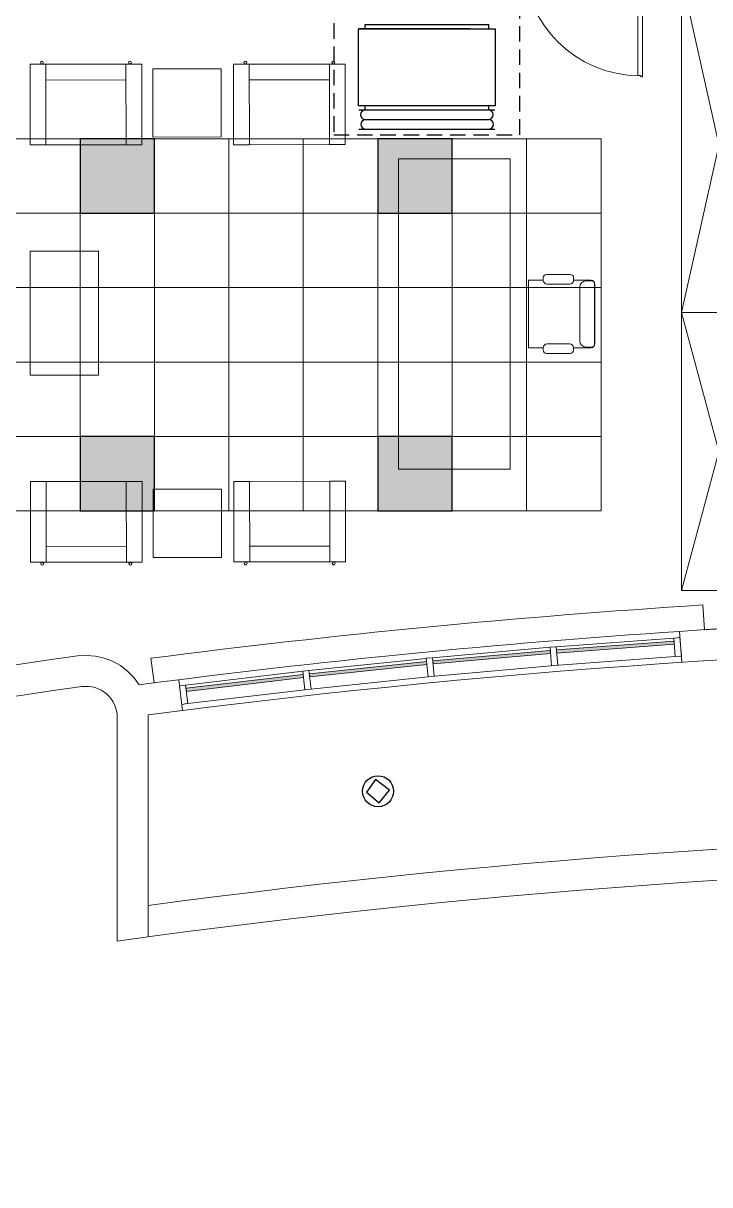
# Model space of a CAD drawing. Header units: millimetres. Extents: x 1722 to 7525, y 2254 to 6279.
# Drawn here: x 3812 to 4365, y 2292 to 3228 of the extents above; entities that cross this region are included whole.
import ezdxf

# ---------------------------------------------------------------- set-up
doc = ezdxf.new("R2010")
doc.units = ezdxf.units.MM
doc.linetypes.add('DASHED2', pattern=[0.375, 0.25, -0.125])
for name, color, linetype in [('-LIGHT', 6, 'Continuous'), ('-SYM', 4, 'Continuous'), ('M-DUCTS', 4, 'Continuous'), ('M-UP', 3, 'Continuous')]:
    doc.layers.add(name, color=color, linetype=linetype)
for name, color, linetype, lineweight in [('A-CLNG', 13, 'Continuous', 9), ('A-CLNG-PATT', 13, 'Continuous', 9), ('A-DOOR', 31, 'Continuous', 9), ('A-DOOR-FRAM', 31, 'Continuous', 18), ('A-FLOR', 192, 'Continuous', 9), ('A-GLAZ-CURT', 52, 'Continuous', 9), ('A-GLAZ-CWMG', 51, 'Continuous', 9), ('A-WALL', 113, 'Continuous', 9), ('I-FURN', 30, 'Continuous', 9)]:
    doc.layers.add(name, color=color, linetype=linetype, lineweight=lineweight)

# ---------------------------------------------------------------- blocks, each defined once
blk = doc.blocks.new('za-IN-wood door-single panel - 100x210-5134366-08-Fourth Floor Level__18_90')
at = {"layer": 'A-DOOR'}
for p, q in [((-0.47, 0.0482), (-0.45, -0.0318)), ((0.45, -0.0318), (0.47, 0.0482)), ((-0.45, -0.0518), (-0.47, -0.0518)), ((-0.45, -0.0318), (-0.45, -0.0518)), ((0.45, -0.0518), (0.45, -0.0318)), ((0.47, -0.0518), (0.45, -0.0518)), ((0.47, -0.0914), (0.47, -0.1014)), ((0.484, -0.0914), (0.47, -0.0914)), ((0.484, -0.0914), (0.484, -0.9914)), ((0.446, -0.9814), (0.446, -0.1014)), ((0.47, -0.1014), (0.446, -0.1014)), ((0.47, -0.9814), (0.446, -0.9814)), ((0.47, -0.9914), (0.47, -0.9814)), ((0.484, -0.9914), (0.47, -0.9914))]:
    blk.add_line(p, q, dxfattribs=at)
blk.add_arc((0.458, -0.0534), 0.928, 180, 270, dxfattribs=at)
at = {"layer": 'A-DOOR-FRAM'}
for p, q in [((-0.5, 0.0782), (-0.47, 0.0782)), ((-0.5, -0.0718), (-0.5, 0.0782)), ((-0.47, 0.0782), (-0.47, 0.0482)), ((0.47, 0.0782), (0.5, 0.0782)), ((0.47, 0.0482), (0.47, 0.0782)), ((0.5, 0.0782), (0.5, -0.0718)), ((-0.47, -0.0718), (-0.5, -0.0718)), ((-0.47, -0.0518), (-0.47, -0.0718)), ((0.47, -0.0718), (0.47, -0.0518)), ((0.5, -0.0718), (0.47, -0.0718))]:
    blk.add_line(p, q, dxfattribs=at)
blk = doc.blocks.new('System Panel - Glazed-4726537-08-Fourth Floor Level__18_90')
at = {"layer": 'A-GLAZ-CURT'}
blk.add_hatch(color=256, dxfattribs=at).paths.add_polyline_path([(0.475, -0.0245), (-0.475, -0.0245), (-0.475, -0.0495), (0.475, -0.0495)], flags=0)
for p, q in [((-0.475, -0.0495), (-0.475, -0.0245)), ((-0.475, -0.0245), (0.475, -0.0245)), ((0.475, -0.0495), (-0.475, -0.0495)), ((0.475, -0.0245), (0.475, -0.0495))]:
    blk.add_line(p, q, dxfattribs=at)
blk = doc.blocks.new('System Panel - Glazed-4726538-08-Fourth Floor Level__18_90')
at = {"layer": 'A-GLAZ-CURT'}
blk.add_hatch(color=256, dxfattribs=at).paths.add_polyline_path([(0.475, -0.0245), (-0.475, -0.0245), (-0.475, -0.0495), (0.475, -0.0495)], flags=0)
for p, q in [((-0.475, -0.0495), (-0.475, -0.0245)), ((-0.475, -0.0245), (0.475, -0.0245)), ((0.475, -0.0495), (-0.475, -0.0495)), ((0.475, -0.0245), (0.475, -0.0495))]:
    blk.add_line(p, q, dxfattribs=at)
blk = doc.blocks.new('Rectangular Mullion - 50mm x 150mm-4726532-08-Fourth Floor Level__18_90')
at = {"layer": 'A-GLAZ-CWMG'}
for p, q in [((4.8875, -12.6094), (3.9395, -12.6799)), ((4.8986, -12.7589), (3.9268, -12.8312))]:
    blk.add_line(p, q, dxfattribs=at)
blk = doc.blocks.new('Rectangular Mullion - 50mm x 150mm-4721872-08-Fourth Floor Level__18_90')
at = {"layer": 'A-GLAZ-CWMG'}
for p, q in [((3.8897, -12.6839), (2.9424, -12.7685)), ((3.9268, -12.8312), (2.9319, -12.92))]:
    blk.add_line(p, q, dxfattribs=at)
blk = doc.blocks.new('Rectangular Mullion - 50mm x 150mm-4721873-08-Fourth Floor Level__18_90')
at = {"layer": 'A-GLAZ-CWMG'}
for p, q in [((2.8926, -12.7733), (1.9466, -12.8716)), ((2.9319, -12.92), (1.9383, -13.0233))]:
    blk.add_line(p, q, dxfattribs=at)
blk = doc.blocks.new('Rectangular Mullion - 50mm x 150mm-4726539-08-Fourth Floor Level__18_90')
at = {"layer": 'A-GLAZ-CWMG'}
for p, q in [((0, 0.075), (-0.05, 0.075)), ((-0.05, 0.075), (-0.05, -0.075)), ((0, -0.075), (0, 0.075)), ((-0.05, -0.075), (0, -0.075))]:
    blk.add_line(p, q, dxfattribs=at)
blk = doc.blocks.new('Rectangular Mullion - 50mm x 150mm-4726540-08-Fourth Floor Level__18_90')
at = {"layer": 'A-GLAZ-CWMG'}
for p, q in [((-0.05, 0.075), (0, 0.075)), ((-0.05, -0.075), (-0.05, 0.075)), ((0, 0.075), (0, -0.075)), ((0, -0.075), (-0.05, -0.075))]:
    blk.add_line(p, q, dxfattribs=at)
blk = doc.blocks.new('Rectangular Mullion - 50mm x 150mm-4726534-08-Fourth Floor Level__18_90')
at = {"layer": 'A-GLAZ-CWMG'}
for p, q in [((0.025, 0.075), (-0.025, 0.075)), ((-0.025, 0.075), (-0.025, -0.075)), ((0.025, -0.075), (0.025, 0.075)), ((-0.025, -0.075), (0.025, -0.075))]:
    blk.add_line(p, q, dxfattribs=at)
blk = doc.blocks.new('Rectangular Mullion - 50mm x 150mm-4721878-08-Fourth Floor Level__18_90')
at = {"layer": 'A-GLAZ-CWMG'}
for p, q in [((1.8969, -12.8771), (0.9523, -12.9892)), ((1.9383, -13.0233), (0.9461, -13.141))]:
    blk.add_line(p, q, dxfattribs=at)
blk = doc.blocks.new('jsdfksdf')
at = {"layer": 'I-FURN'}
for p, q in [((140329.74, 433017.6), (140239.74, 433017.53)), ((140239.74, 433017.53), (140252.44, 433017.54)), ((140239.74, 433017.53), (140239.79, 432952.53)), ((140239.74, 433017.53), (140239.79, 432952.53)), ((140317.04, 433017.59), (140252.44, 433017.54)), ((140252.44, 433017.54), (140252.45, 433004.84)), ((140252.44, 433017.54), (140252.49, 432952.54)), ((140329.74, 433017.6), (140317.04, 433017.59)), ((140317.04, 433017.59), (140317.05, 433004.89)), ((140317.04, 433017.59), (140317.09, 432952.59)), ((140329.74, 433017.6), (140329.79, 432952.6)), ((140329.74, 433017.6), (140329.79, 432952.6)), ((140493.74, 433017.74), (140403.74, 433017.66)), ((140403.74, 433017.66), (140416.44, 433017.68)), ((140403.74, 433017.66), (140403.79, 432952.66)), ((140403.74, 433017.66), (140403.79, 432952.66)), ((140481.04, 433017.73), (140416.44, 433017.68)), ((140416.44, 433017.68), (140416.45, 433004.98)), ((140416.44, 433017.68), (140416.49, 432952.68)), ((140493.74, 433017.74), (140481.04, 433017.73)), ((140481.04, 433017.73), (140481.05, 433005.03)), ((140481.04, 433017.73), (140481.09, 432952.73)), ((140493.74, 433017.74), (140493.79, 432952.74)), ((140493.74, 433017.74), (140493.79, 432952.74)), ((140338.74, 433013.88), (140393.74, 433013.92)), ((140393.74, 433013.92), (140338.74, 433013.88)), ((140338.79, 432958.88), (140338.74, 433013.88)), ((140338.74, 433013.88), (140338.79, 432958.88)), ((140393.74, 433013.92), (140393.79, 432958.92)), ((140393.79, 432958.92), (140393.74, 433013.92)), ((140317.05, 433004.89), (140252.45, 433004.84)), ((140481.05, 433005.03), (140416.45, 433004.98)), ((140329.79, 432952.6), (140239.79, 432952.53)), ((140239.79, 432952.53), (140252.49, 432952.54)), ((140329.79, 432952.6), (140317.09, 432952.59)), ((140393.79, 432958.92), (140338.79, 432958.88)), ((140338.79, 432958.88), (140393.79, 432958.92)), ((140493.79, 432952.74), (140403.79, 432952.66)), ((140403.79, 432952.66), (140416.49, 432952.68)), ((140493.79, 432952.74), (140481.09, 432952.73)), ((140626.8, 432941.26), (140536.8, 432941.26)), ((140536.8, 432941.26), (140536.8, 432691.26)), ((140626.8, 432691.26), (140626.8, 432941.26)), ((140294.84, 432866.92), (140239.84, 432866.88)), ((140239.84, 432866.88), (140294.84, 432866.92)), ((140239.84, 432866.88), (140239.92, 432766.88)), ((140239.92, 432766.88), (140239.84, 432866.88)), ((140294.92, 432766.92), (140294.84, 432866.92)), ((140294.84, 432866.92), (140294.92, 432766.92)), ((140675.22, 432848.08), (140655.99, 432848.08)), ((140641.5, 432843.56), (140653.37, 432843.56)), ((140641.5, 432788.95), (140641.5, 432843.56)), ((140653.37, 432845.47), (140653.37, 432843.56)), ((140656.6, 432840.33), (140674.68, 432840.33)), ((140677.9, 432843.56), (140677.9, 432845.4)), ((140677.9, 432843.56), (140692.06, 432843.56)), ((140692.43, 432842.93), (140687.89, 432842.93)), ((140694.6, 432791.49), (140694.6, 432841.02)), ((140694.97, 432792.13), (140694.97, 432840.39)), ((140682.81, 432794.67), (140682.81, 432837.85)), ((140674.57, 432792.18), (140656.6, 432792.18)), ((140641.5, 432788.95), (140653.37, 432788.95)), ((140653.37, 432788.95), (140653.37, 432787.05)), ((140655.99, 432784.43), (140675.11, 432784.43)), ((140677.8, 432787.12), (140677.8, 432788.95)), ((140677.8, 432788.95), (140692.06, 432788.95)), ((140692.43, 432789.59), (140687.89, 432789.59)), ((140239.92, 432766.88), (140294.92, 432766.92)), ((140294.92, 432766.92), (140239.92, 432766.88)), ((140536.8, 432691.26), (140626.8, 432691.26)), ((140330.02, 432681.3), (140240.02, 432681.23)), ((140240.02, 432681.23), (140252.72, 432681.24)), ((140240.08, 432616.23), (140240.02, 432681.23)), ((140240.08, 432616.23), (140240.02, 432681.23)), ((140252.78, 432616.24), (140252.72, 432681.24)), ((140330.02, 432681.3), (140317.32, 432681.29)), ((140317.38, 432616.29), (140317.32, 432681.29)), ((140330.08, 432616.3), (140330.02, 432681.3)), ((140330.08, 432616.3), (140330.02, 432681.3)), ((140494.02, 432681.44), (140404.02, 432681.36)), ((140404.02, 432681.36), (140416.72, 432681.37)), ((140404.08, 432616.36), (140404.02, 432681.36)), ((140404.08, 432616.36), (140404.02, 432681.36)), ((140416.78, 432616.37), (140416.72, 432681.37)), ((140494.02, 432681.44), (140481.32, 432681.43)), ((140481.38, 432616.43), (140481.32, 432681.43)), ((140494.08, 432616.44), (140494.02, 432681.44)), ((140494.08, 432616.44), (140494.02, 432681.44)), ((140394.03, 432675.09), (140339.03, 432675.04)), ((140339.03, 432675.04), (140394.03, 432675.09)), ((140339.03, 432675.04), (140339.07, 432620.04)), ((140339.07, 432620.04), (140339.03, 432675.04)), ((140394.07, 432620.09), (140394.03, 432675.09)), ((140394.03, 432675.09), (140394.07, 432620.09)), ((140317.36, 432628.99), (140252.76, 432628.94)), ((140252.78, 432616.24), (140252.76, 432628.94)), ((140317.38, 432616.29), (140317.36, 432628.99)), ((140481.36, 432629.13), (140416.76, 432629.07)), ((140416.78, 432616.37), (140416.76, 432629.07)), ((140481.38, 432616.43), (140481.36, 432629.13)), ((140330.08, 432616.3), (140240.08, 432616.23)), ((140240.08, 432616.23), (140252.78, 432616.24)), ((140317.38, 432616.29), (140252.78, 432616.24)), ((140330.08, 432616.3), (140317.38, 432616.29)), ((140339.07, 432620.04), (140394.07, 432620.09)), ((140394.07, 432620.09), (140339.07, 432620.04)), ((140494.08, 432616.44), (140404.08, 432616.36)), ((140404.08, 432616.36), (140416.78, 432616.37)), ((140481.38, 432616.43), (140416.78, 432616.37)), ((140494.08, 432616.44), (140481.38, 432616.43))]:
    blk.add_line(p, q, dxfattribs=at)
for centre, radius, start, end in [((140249.26, 433018.81), 1.11, 0.04778, 180.04778), ((140249.26, 433018.81), 1.11, 180.04778, 0.04778), ((140320.21, 433018.87), 1.11, 0.04778, 180.04778), ((140320.21, 433018.87), 1.11, 180.04778, 0.04778), ((140413.26, 433018.94), 1.11, 0.04778, 180.04778), ((140413.26, 433018.94), 1.11, 180.04778, 0.04778), ((140484.21, 433019), 1.11, 0.04778, 180.04778), ((140484.21, 433019), 1.11, 180.04778, 0.04778), ((140655.99, 432845.47), 2.62, 90, 180), ((140675.22, 432845.4), 2.69, 0, 90), ((140656.6, 432843.56), 3.23, 180, 270), ((140674.68, 432843.56), 3.23, 270, 0), ((140687.89, 432837.85), 5.08, 90, 180), ((140692.06, 432841.02), 2.54, 0, 90), ((140692.43, 432840.39), 2.54, 0, 90), ((140656.6, 432788.95), 3.23, 90, 180), ((140674.57, 432788.95), 3.23, 0, 90), ((140687.89, 432794.67), 5.08, 180, 270), ((140692.06, 432791.49), 2.54, 270, 0), ((140692.43, 432792.13), 2.54, 270, 0), ((140655.99, 432787.05), 2.62, 180, 270), ((140675.11, 432787.12), 2.69, 270, 0), ((140249.6, 432614.97), 1.11, 0.04778, 180.04778), ((140249.6, 432614.97), 1.11, 180.04778, 0.04778), ((140320.55, 432615.02), 1.11, 0.04778, 180.04778), ((140320.55, 432615.02), 1.11, 180.04778, 0.04778), ((140413.6, 432615.1), 1.11, 0.04778, 180.04778), ((140413.6, 432615.1), 1.11, 180.04778, 0.04778), ((140484.55, 432615.16), 1.11, 0.04778, 180.04778), ((140484.55, 432615.16), 1.11, 180.04778, 0.04778)]:
    blk.add_arc(centre, radius, start, end, dxfattribs=at)
blk = doc.blocks.new('leee')
at = {"layer": '-LIGHT', "color": 2}
blk.add_lwpolyline([(0.96, -9.63), (9.27, -0.26), (0.04, 9.25), (-9.25, 0.1)], close=True, dxfattribs=at)
at = {"layer": '-SYM'}
blk.add_circle((0, 0), 12.5, dxfattribs=at)
blk = doc.blocks.new('*U138')
at = {"layer": '-LIGHT'}
h = blk.add_hatch(color=256, dxfattribs=at)
h.set_gradient(color1=(250, 230, 5), color2=(251, 249, 157), tint=1, name='SPHERICAL')
h.paths.add_polyline_path([(-30, -30), (30, -30), (30, 30), (-30, 30)])
at = {"layer": '-SYM', "color": 4}
blk.add_lwpolyline([(-30, -30), (30, -30), (30, 30), (-30, 30)], close=True, dxfattribs=at)
blk = doc.blocks.new('A$C6E631D91')
at = {"layer": 'M-DUCTS', "color": 244, "linetype": 'DASHED2', "ltscale": 500, "true_color": 0x991b1e}
blk.add_lwpolyline([(-34029.2, -18626), (-32529.2, -18626), (-32529.2, -17540), (-34029.2, -17540)], close=True, dxfattribs=at)
at = {"layer": 'M-UP', "color": 244, "true_color": 0x991b1e}
for p, q in [((-32929.2, -17773, 0), (-33829.2, -17773)), ((-33827.2, -18426), (-32731.2, -18426)), ((-33779.2, -18503.9), (-32779.2, -18503.9)), ((-33827.8, -18581.5), (-32731.8, -18581.5))]:
    blk.add_line(p, q, dxfattribs=at)
for points in [[(-32729.2, -18393), (-33829.2, -18393), (-33829.2, -17773), (-32729.2, -17773)], [(-32779.2, -17740), (-33779.2, -17740), (-33779.2, -17773), (-32779.2, -17773)], [(-32779.2, -18393), (-33779.2, -18393), (-33779.2, -18426), (-32779.2, -18426)]]:
    blk.add_lwpolyline(points, close=True, dxfattribs=at)
for centre, start, end in [((-33774, -18465), 97.50004, 262.49996), ((-32784.3, -18465), 277.50004, 82.49996), ((-33771.5, -18542.5), 97.50004, 262.49996), ((-32781.8, -18542.5), 277.50004, 82.49996)]:
    blk.add_arc(centre, 39.3, start, end, dxfattribs=at)
blk = doc.blocks.new('KJDKSFSF')
at = {"layer": 'I-FURN'}
for p, q in [((79950.7, -9985.5), (79950.7, -7285.5)), ((79950.7, -9985.5), (80550.7, -7285.5)), ((80550.7, -9985.5), (79950.7, -7285.5)), ((79950.7, -7285.5), (79950.7, -9985.5)), ((80550.7, -9985.5), (79950.7, -9985.5)), ((79950.7, -9985.5), (80550.7, -9985.5)), ((79950.7, -9985.5), (80550.7, -9985.5)), ((79950.7, -12226.8), (79950.7, -9985.5)), ((79950.7, -12226.8), (80550.7, -9985.5)), ((80550.7, -12226.8), (79950.7, -9985.5)), ((80550.7, -9985.5), (79950.7, -9985.5)), ((79950.7, -9985.5), (79950.7, -12226.8)), ((80550.7, -12226.8), (79950.7, -12226.8)), ((79950.7, -12226.8), (80550.7, -12226.8))]:
    blk.add_line(p, q, dxfattribs=at)

msp = doc.modelspace()

# ---------------------------------------------------------------- linework, layer by layer
at = {"layer": 'A-CLNG'}
for p, q in [((4277.8, 3135.1), (3257.8, 3135.1)), ((4277.8, 2835.1), (4277.8, 3135.1)), ((3557.8, 2835.1), (4277.8, 2835.1)), ((4361.14, 2739.31), (4359.8, 2759.27)), ((4361.14, 2739.31), (4360.73, 2739.29)), ((3915.01, 2716.31), (3917.52, 2696.47)), ((3918, 2696.53), (3917.52, 2696.47))]:
    msp.add_line(p, q, dxfattribs=at)
for radius, start, end in [(6899.6, 93.660457, 97.37191), (6879.6, 93.541806, 93.659974)]:
    msp.add_arc((4800.3, -4126.26), radius, start, end, dxfattribs=at)
at = {"layer": 'A-CLNG-PATT', "color": 244, "true_color": 0x991b1e}
for p, q in [((3257.8, 3135.08), (4277.8, 3135.08)), ((3857.82, 3135.1), (3857.82, 2835.1)), ((3917.82, 3135.1), (3917.82, 2835.1)), ((3977.82, 3135.1), (3977.82, 2835.1)), ((4037.82, 3135.1), (4037.82, 2835.1)), ((4097.82, 3135.1), (4097.82, 2835.1)), ((4157.82, 3135.1), (4157.82, 2835.1)), ((4217.82, 3135.1), (4217.82, 2835.1)), ((3257.8, 3075.08), (4277.8, 3075.08)), ((3257.8, 3015.08), (4277.8, 3015.08)), ((3257.8, 2955.08), (4277.8, 2955.08)), ((3257.8, 2895.08), (4277.8, 2895.08))]:
    msp.add_line(p, q, dxfattribs=at)
at = {"layer": 'A-FLOR'}
msp.add_arc((4800.3, -4095.77), 6647.1, 82.109642, 97.890355, dxfattribs=at)
at = {"layer": 'A-WALL', "color": 7, "lineweight": 15}
for p, q in [((4342.85, 2713.06), (4341.18, 2738.01)), ((3937.36, 2699.01), (3940.49, 2674.2)), ((3887.8, 2488.4), (3887.8, 2668.69)), ((3912.8, 2670.65), (3912.8, 2491.82))]:
    msp.add_line(p, q, dxfattribs=at)
at = {"layer": 'A-WALL', "color": 7, "lineweight": 15, "flags": 128}
for points in [[(4341.18, 2738.01), (4358.24, 2739.13), (4375.3, 2740.2)], [(3855.93, 2718.21), (3863.14, 2718.68), (3870.34, 2718.11), (3877.39, 2716.51), (3884.13, 2713.91), (3890.42, 2710.36), (3896.14, 2705.94), (3901.16, 2700.75), (3905.38, 2694.89)], [(3912.76, 2670.65), (3912.79, 2669.67), (3912.8, 2668.69)]]:
    msp.add_lwpolyline(points, dxfattribs=at)
at = {"layer": 'A-WALL'}
for centre, radius, start, end in [((4800.3, -4126.26), 6879.6, 93.826541, 97.47433), ((4800.3, -4095.77), 6672.1, 82.356059, 97.643941)]:
    msp.add_arc(centre, radius, start, end, dxfattribs=at)
at = {"layer": 'A-WALL', "color": 7, "lineweight": 15}
for centre, radius, start, end in [((4800.3, -4126.26), 6854.6, 82.56042, 97.439552), ((4800.3, -4096.27), 6879.6, 97.889907, 111.257346), ((4800.3, -4096.27), 6854.6, 97.889907, 111.257346), ((3862.8, 2668.69), 25, 0, 97.88991)]:
    msp.add_arc(centre, radius, start, end, dxfattribs=at)

# ---------------------------------------------------------------- block references
at = {"layer": '-LIGHT'}
for p in [(3887.82, 3105.05), (4127.82, 3105.08), (3887.82, 2865.08), (4127.82, 2865.1)]:
    msp.add_blockref('*U138', p, dxfattribs=at)
at = {"layer": '-LIGHT', "rotation": 186.0235218258873}
msp.add_blockref('leee', (4098.06, 2609.11), dxfattribs=at)
at = {"layer": 'A-CLNG-PATT', "xscale": 0.1, "yscale": 0.1, "zscale": 0.1}
msp.add_blockref('A$C6E631D91', (7465.3, 5000.9), dxfattribs=at)
at = {"layer": 'A-DOOR', "xscale": 100, "yscale": 100, "zscale": 100}
msp.add_blockref('za-IN-wood door-single panel - 100x210-5134366-08-Fourth Floor Level__18_90', (4262.8, 3284.08), dxfattribs=at)
at = {"layer": 'A-GLAZ-CURT'}
for name, p, xscale, yscale, zscale, rotation in [('System Panel - Glazed-4726537-08-Fourth Floor Level__18_90', (4289.66, 2721.64), 100, 100, 100, 184.2541505857745), ('System Panel - Glazed-4726538-08-Fourth Floor Level__18_90', (4189.99, 2713.49), 99.99999999999994, 99.99999999999994, 99.99999999999994, 185.0989391985425), ('System Panel - Glazed-4726538-08-Fourth Floor Level__18_90', (4090.46, 2703.87), 100, 100, 100, 185.9332981050503), ('System Panel - Glazed-4726538-08-Fourth Floor Level__18_90', (3991.07, 2692.81), 99.99999999999999, 99.99999999999999, 99.99999999999999, 186.7676570115581)]:
    msp.add_blockref(name, p, dxfattribs=dict(at, xscale=xscale, yscale=yscale, zscale=zscale, rotation=rotation))
at = {"layer": 'A-GLAZ-CWMG', "xscale": 100, "yscale": 100, "zscale": 100}
for name in ['Rectangular Mullion - 50mm x 150mm-4721872-08-Fourth Floor Level__18_90', 'Rectangular Mullion - 50mm x 150mm-4726532-08-Fourth Floor Level__18_90', 'Rectangular Mullion - 50mm x 150mm-4721873-08-Fourth Floor Level__18_90', 'Rectangular Mullion - 50mm x 150mm-4721878-08-Fourth Floor Level__18_90']:
    msp.add_blockref(name, (3847.72, 3993.58), dxfattribs=at)
at = {"layer": 'A-GLAZ-CWMG', "extrusion": (0, 0, -1)}
for name, p, xscale, yscale, zscale, rotation in [('Rectangular Mullion - 50mm x 150mm-4726534-08-Fourth Floor Level__18_90', (-4239.79, 2717.93), 99.99999999999999, 99.99999999999999, 99.99999999999999, 355.3182402547111), ('Rectangular Mullion - 50mm x 150mm-4726534-08-Fourth Floor Level__18_90', (-4140.19, 2709.04), 100.0000000000001, 100.0000000000001, 100.0000000000001, 354.4838813482035), ('Rectangular Mullion - 50mm x 150mm-4726534-08-Fourth Floor Level__18_90', (-4040.73, 2698.71), 100, 100, 100, 353.6495224416959), ('Rectangular Mullion - 50mm x 150mm-4726539-08-Fourth Floor Level__18_90', (-3938.93, 2686.61), 100, 100, 100, 352.8046688930619)]:
    msp.add_blockref(name, p, dxfattribs=dict(at, xscale=xscale, yscale=yscale, zscale=zscale, rotation=rotation))
at = {"layer": 'A-GLAZ-CWMG', "xscale": 100, "yscale": 100, "zscale": 100, "rotation": 4.254150585774539}
msp.add_blockref('Rectangular Mullion - 50mm x 150mm-4726540-08-Fourth Floor Level__18_90', (4342.01, 2725.53), dxfattribs=at)
at = {"layer": 'I-FURN'}
msp.add_blockref('jsdfksdf', (-136422.17, -429822.45), dxfattribs=at)
at = {"layer": 'I-FURN', "xscale": 0.1, "yscale": 0.1, "zscale": 0.1}
msp.add_blockref('KJDKSFSF', (-3652.28, 3993.58), dxfattribs=at)

doc.saveas('drawing.dxf')
